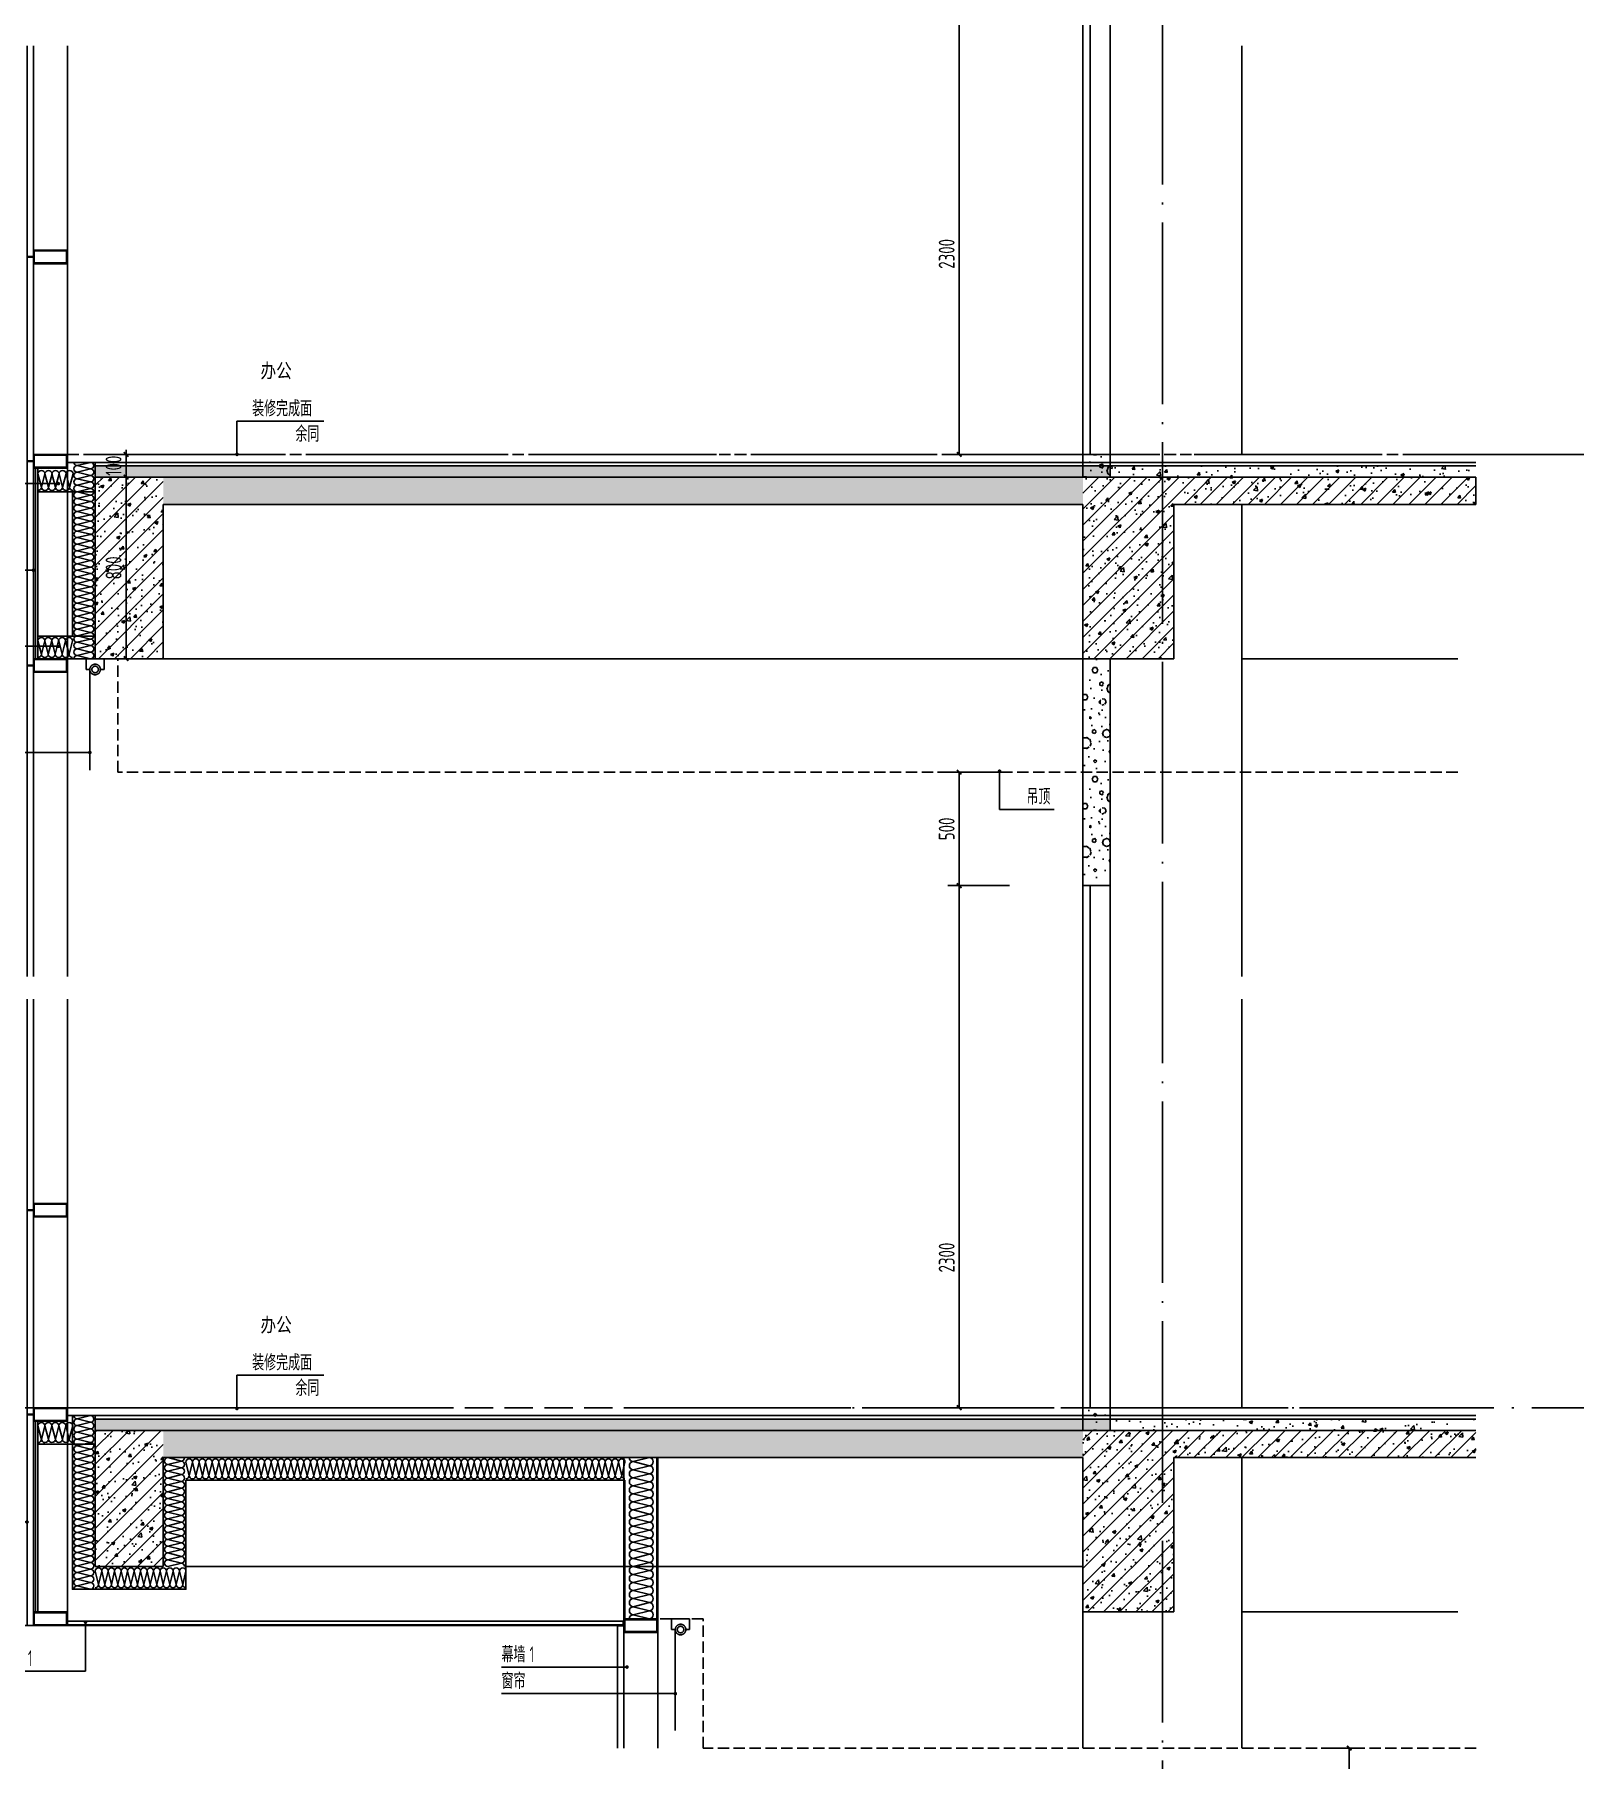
# Model space of a CAD drawing. Extents: x 198753 to 882193, y -399300 to 132460.
# Drawn here: x 407388 to 414169, y 2950 to 10550 of the extents above; entities that cross this region are included whole.
import ezdxf

# ---------------------------------------------------------------- set-up
doc = ezdxf.new("R2010")
doc.units = 0
doc.header["$LTSCALE"] = 1000
doc.header["$MEASUREMENT"] = 0
for name, pattern in [('109-34 轴网$0$L1$0$$AUDIT_BAD_LTYPE1', [0]), ('DASH', [0.35, 0.25, -0.1]), ('DOTE', [2.42, 2, -0.2, 0.02, -0.2]), ('HIDDEN', [9.525, 6.35, -3.175])]:
    doc.linetypes.add(name, pattern=pattern)
for name, color, linetype in [('00-图签', 7, 'Continuous'), ('01-标注_尺寸', 124, 'Continuous'), ('01-标注_符号', 200, 'Continuous'), ('02-TEXT_标注', 130, 'Continuous'), ('05-填充_天正', 26, 'Continuous'), ('A-0-房间名称', 7, 'Continuous'), ('A-D-玻璃剖线', 130, 'Continuous'), ('A-D-金属剖线', 200, 'Continuous'), ('A-STR-面层', 191, 'Continuous'), ('A-SUR_保温', 222, 'Continuous'), ('A-SUR_面层', 191, 'Continuous'), ('A-TECH_结构', 21, 'Continuous'), ('A-金属背板', 30, 'Continuous'), ('A_AXIS-轴线', 36, 'DOTE'), ('A_STR-砌块墙', 121, 'Continuous'), ('A_STR-砼墙', 51, 'Continuous'), ('A_STR-砼柱', 51, 'Continuous'), ('I-E-家具_活动', 201, 'DASH'), ('钢龙骨', 173, 'Continuous')]:
    doc.layers.add(name, color=color, linetype=linetype)
doc.layers.add('04-不打印_辅助线', color=165, linetype='Continuous', plot=False)
doc.styles.add('_TCH_DIM', font='ROS1', dxfattribs={"width": 0.8, "bigfont": 'JD'})
doc.styles.add('_TCH_DIM_T3', font='ROS1', dxfattribs={"width": 0.8, "bigfont": 'JD'})
doc.styles.add('_TCH_SPACE', font='STXIHEI.TTF', dxfattribs={"width": 0.75, "height": 5})
doc.dimstyles.new('_TCH_ARCH&&20', dxfattribs={"dimtxt": 70, "dimasz": 20, "dimexe": 50, "dimexo": 60, "dimgap": 20, "dimtad": 1, "dimdec": 0, "dimzin": 0, "dimdsep": 46, "dimtxsty": '_TCH_DIM_T3', "dimblk": 'ARCHTICK', "dimcen": 0.09, "dimclrt": 4, "dimazin": 2, "dimtfac": 1, "dimtdec": 0, "dimtix": 1, "dimtmove": 2, "dimatfit": 3, "dimfxl": 0, "dimtolj": 1, "dimtzin": 0, "dimarcsym": 0})
pattern_1 = [(45, (0, 0), (-35.355339, 35.355339), []), (50, (0, 0), (143.452037, -12.550427), [15, -165]), (355, (0, 0), (-27.750267, 150.438427), [12, -132]), (100.4514, (11.95, -1.05), (115.701876, 137.88791), [12.74804, -140.22842]), (46.1842, (0, 40), (213.44821, -33.1038), [22.5, -247.5]), (96.6356, (17.79, 37.24), (186.93254, 194.82357), [19.12206, -210.3426]), (351.1842, (0, 40), (186.93239, 194.82372), [18, -198]), (21, (20, 30), (119.38141, -80.523778), [15, -165]), (326, (20, 30), (48.663066, 145.03001), [12, -132]), (71.4514, (29.95, 23.29), (168.044526, 64.5061), [12.74804, -140.22842]), (37.5, (0, 0), (2.431971, 66.578771), [0, -130.4, 0, -134, 0, -132.5]), (7.5, (0, 0), (52.613907, 78.882342), [0, -76.4, 0, -127.4, 0, -50.5]), (327.5, (-44.6, 0), (106.764487, -4.5109743), [0, -50, 0, -156, 0, -207]), (317.5, (-64.6, 0), (116.637234, 20.020996), [0, -65, 0, -103.6, 0, -147])]
pattern_2 = [(50, (0, 0), (143.452037, -12.550427), [15, -165]), (355, (0, 0), (-27.750267, 150.438427), [12, -132]), (100.4514, (11.95, -1.05), (115.701876, 137.88791), [12.74804, -140.22842]), (46.1842, (0, 40), (213.44821, -33.1038), [22.5, -247.5]), (96.6356, (17.79, 37.24), (186.93254, 194.82357), [19.12206, -210.3426]), (351.1842, (0, 40), (186.93239, 194.82372), [18, -198]), (21, (20, 30), (119.38141, -80.523778), [15, -165]), (326, (20, 30), (48.663066, 145.03001), [12, -132]), (71.4514, (29.95, 23.29), (168.044526, 64.5061), [12.74804, -140.22842]), (37.5, (0, 0), (2.431971, 66.578771), [0, -130.4, 0, -134, 0, -132.5]), (7.5, (0, 0), (52.613907, 78.882342), [0, -76.4, 0, -127.4, 0, -50.5]), (327.5, (-44.6, 0), (106.764487, -4.5109743), [0, -50, 0, -156, 0, -207]), (317.5, (-64.6, 0), (116.637234, 20.020996), [0, -65, 0, -103.6, 0, -147])]
pattern_3 = [(0, (70.8, -73.2), (120, 240), [0, -240]), (0, (-69.6, -105.6), (120, 240), [0, -240]), (0, (8.4, -108), (120, 240), [0, -240]), (0, (93.6, -37.2), (120, 240), [0, -240]), (0, (-6, -120), (120, 240), [0, -240]), (0, (117.6, 114), (120, 240), [0, -240]), (0, (44.4, 94.8), (120, 240), [0, -240]), (0, (82.8, 64.8), (120, 240), [0, -240]), (0, (-112.8, 60), (120, 240), [0, -240]), (0, (4.8, 49.2), (120, 240), [0, -240]), (0, (-40.8, -12), (120, 240), [0, -240]), (0, (-38.4, -102), (120, 240), [0, -240]), (0, (51.6, -111.6), (120, 240), [0, -240]), (0, (117.6, -6), (120, 240), [0, -240]), (0, (-106.8, -43.2), (120, 240), [0, -240]), (0, (-86.4, -2.4), (120, 240), [0, -240]), (0, (7.2, -19.2), (120, 240), [0, -240]), (0, (-26.4, -54), (120, 240), [0, -240]), (0, (-45.6, 25.2), (120, 240), [0, -240]), (0, (-15.6, 115.2), (120, 240), [0, -240]), (0, (-97.2, -93.6), (120, 240), [0, -240]), (0, (34.8, 66), (120, 240), [0, -240]), (0, (-76.8, 69.6), (120, 240), [0, -240]), (0, (-96, 100.8), (120, 240), [0, -240]), (130.601294, (102.857, 38.857), (-599.99999337, 720.00000315), [10.53662, -4414.8444]), (18.434949, (85.714, 43.43), (599.9999978, 239.9999982), [10.8421, -1507.05116]), (90, (85.71, 33.14), (120, 240), [10.28571, -469.71426]), (161.565051, (96, 29.714), (-600.000003, 239.999982), [10.8421, -1507.05116]), (53.130102, (96, 29.714), (120, 240), [11.42857, -1188.5714]), (135, (105.14, -92.57), (-120.000015, 239.999984), [9.69746, -669.12504]), (45, (91.43, -92.57), (120, 239.999999), [9.69746, -669.12504]), (135, (98.286, -99.43), (-120.000015, 239.999984), [9.69746, -669.12504]), (45, (98.286, -99.43), (120, 239.999999), [9.69746, -669.12504]), (116.56505, (-10.29, 68.57), (-2e-05, 479.99999), [12.77753, -255.5506]), (180, (-16, 80), (-120, 240), [13.71429, -226.2857]), (63.43495, (-35.43, 68.57), (1e-06, 480), [12.77753, -255.5506]), (116.56505, (-29.71, 57.14), (-2e-05, 479.99999), [12.77753, -255.5506]), (0, (-29.71, 57.14), (120, 240), [13.71429, -226.2857]), (63.43495, (-16, 57.14), (1e-06, 480), [12.77753, -255.5506]), (107.102728, (80, -12.571), (-359.99998624, 1200.00000194), [15.54454, -6513.161]), (143.972626, (75.429, 2.286), (-2279.9999711, 1679.9999981), [15.54454, -3248.808]), (180, (62.86, 11.43), (-120, 240), [14.85714, -225.14284]), (36.0273733, (35.429, 2.286), (2279.99998315, 1679.9999819), [15.54454, -3248.808]), (71.565051, (30.857, -11.43), (360.000002, 1199.999998), [14.45613, -1503.43712]), (107.102728, (35.429, -26.286), (-359.99998624, 1200.00000194), [15.54454, -6513.161]), (143.972626, (48, -35.429), (-2279.9999711, 1679.9999981), [15.54454, -3248.808]), (0, (48, -35.43), (120, 240), [14.85714, -225.14284]), (36.0273733, (62.857, -35.429), (2279.99998315, 1679.9999819), [15.54454, -3248.808]), (71.565051, (75.43, -26.286), (360.000002, 1199.999998), [14.45613, -1503.43712]), (150.255118, (82.286, 99.43), (-360.0000009, 239.999997), [9.21401, -1925.72784]), (90, (74.29, 94.86), (120, 240), [9.14286, -470.8571]), (29.744881, (74.286, 94.857), (360.0000002, 239.9999989), [9.21401, -1925.72784]), (116.56505, (26.29, -70.86), (-2e-05, 479.99999), [12.77753, -255.5506]), (168.690067, (20.571, -59.429), (-1080.0000008, 239.999994), [11.6549, -2435.8742]), (41.185925, (0, -65.143), (2999.99998182, 2639.9999769), [12.14874, -5090.3208]), (90, (0, -76.57), (120, 240), [11.42857, -468.5714]), (138.814074, (9.143, -84.571), (-2999.99994668, 2640.0000168), [12.14874, -5090.3208]), (16.6992442, (9.143, -84.571), (3959.9999702, 1199.99998743), [11.93178, -4999.415]), (60.945396, (20.571, -81.143), (119.99999968, 239.99999788), [11.76643, -4930.1358]), (109.983106, (-74.286, 29.714), (-600.00000226, 1679.99999555), [13.3768, -5604.879]), (155.556045, (-78.857, 42.286), (-1560.00000595, 719.99998504), [13.8092, -5786.0526]), (24.4439547, (-104, 42.286), (1560.00000078, 719.99999654), [13.8092, -5786.0526]), (70.0168934, (-108.571, 29.714), (600.0000018, 1679.99999583), [13.3768, -5604.879]), (109.983106, (-104, 17.143), (-600.00000226, 1679.99999555), [13.3768, -5604.879]), (160.016893, (-91.429, 12.571), (-600.0000004, 239.9999891), [13.3768, -2795.751]), (19.9831065, (-91.429, 12.571), (599.9999967, 239.9999996), [13.3768, -2795.751]), (70.0168934, (-78.857, 17.143), (600.0000018, 1679.99999583), [13.3768, -5604.879]), (122.005383, (14.857, 8), (-120.0000161, 239.9999877), [10.78169, -2253.3736]), (18.434949, (-1.143, 13.714), (599.9999978, 239.9999982), [10.8421, -1507.05116]), (90, (-1.14, 3.43), (120, 240), [10.28571, -469.71426]), (161.565051, (9.143, 0), (-600.000003, 239.999982), [10.8421, -1507.05116]), (54.4623222, (9.143, 0), (839.9999988, 1199.9999982), [9.83123, -4119.2846]), (116.56505, (-54.86, -50.29), (-2e-05, 479.99999), [12.77753, -255.5506]), (180, (-60.57, -38.86), (-120, 240), [12.57143, -227.42856]), (59.0362434, (-80, -50.286), (120.0000004, 239.9999988), [13.32789, -2785.5288]), (120.963756, (-73.143, -61.714), (-120.0000164, 239.999989), [13.32789, -2785.5288]), (0, (-73.14, -61.71), (120, 240), [12.57143, -227.42856]), (63.43495, (-60.57, -61.71), (1e-06, 480), [12.77753, -255.5506])]

# ---------------------------------------------------------------- blocks, each defined once
blk = doc.blocks.new('A$C643B6CAF')
at = {"layer": '钢龙骨', "const_width": 10}
blk.add_lwpolyline([(0, -1.6), (-28, -1.6)], dxfattribs=at)
at = {"layer": '钢龙骨'}
for points in [[(0, 28.4), (0, -31.6), (150, -31.6), (150, 28.4)], [(4, 24.4), (4, -27.6), (146, -27.6), (146, 24.4)]]:
    blk.add_lwpolyline(points, close=True, dxfattribs=at)
blk = doc.blocks.new('*U29')
at = {"layer": '01-标注_符号'}
blk.add_lwpolyline([(-850, -510.3), (28, -510.3)], dxfattribs=at)
at = {"layer": '01-标注_符号', "const_width": 8}
blk.add_lwpolyline([(24, -510.3, 1), (32, -510.3, 1)], format="xyb", close=True, dxfattribs=at)
at = {"layer": 'A-D-玻璃剖线'}
for points in [[(0, 1800), (0, -2300)], [(28, -2300), (28, 1800)]]:
    blk.add_lwpolyline(points, dxfattribs=at)
at = {"layer": 'A-金属背板'}
blk.add_lwpolyline([(38, -60), (48, -60), (48, -900), (38, -900)], close=True, dxfattribs=at)
at = {"layer": '钢龙骨'}
blk.add_lwpolyline([(178, 1800), (178, -2300)], dxfattribs=at)
for p in [(28, 871.8), (28, -28.4)]:
    blk.add_blockref('A$C643B6CAF', p, dxfattribs=at)
at = {"layer": '钢龙骨', "xscale": -1, "rotation": 180}
blk.add_blockref('A$C643B6CAF', (28.1, -931.6), dxfattribs=at)
at = {"layer": '02-TEXT_标注', "style": '_TCH_DIM'}
for s, height, width, p in [('幕墙', 69.46, 0.8, (-850, -489.3)), ('2', 70, 0.64, (-725.8, -489.3))]:
    blk.add_text(s, height=height, dxfattribs=dict(at, width=width)).set_placement(p)
blk = doc.blocks.new('fdsaewqqwe')
at = {"layer": '钢龙骨'}
for points in [[(0, 29.2), (0, -30.8), (150, -30.8), (150, 29.2)], [(4, 25.2), (4, -26.8), (146, -26.8), (146, 25.2)]]:
    blk.add_lwpolyline(points, close=True, dxfattribs=at)
blk = doc.blocks.new('*U55')
at = {"layer": '01-标注_符号'}
for points in [[(-852.7, -503.4), (0, -503.4)], [(-119.7, -1160.3), (257.4, -1160.3), (257.4, -944.3)]]:
    blk.add_lwpolyline(points, dxfattribs=at)
at = {"layer": '01-标注_符号', "const_width": 8}
for points in [[(-4, -503.4, 1), (4, -503.4, 1)], [(257.4, -948.3, 1), (257.4, -940.3, 1)]]:
    blk.add_lwpolyline(points, format="xyb", close=True, dxfattribs=at)
at = {"layer": 'A-D-玻璃剖线'}
blk.add_lwpolyline([(0, 1800), (0, -960), (28, -960), (28, 1800)], dxfattribs=at)
at = {"layer": 'A-D-金属剖线'}
for points in [[(178, -960), (178, -940), (2628.1, -940), (2628.1, -960)], [(178, -957), (178, -940), (2625.1, -940), (2625.1, -957)]]:
    blk.add_lwpolyline(points, close=True, dxfattribs=at)
at = {"layer": 'A-金属背板'}
blk.add_lwpolyline([(38, -60), (48, -60), (48, -900), (38, -900)], close=True, dxfattribs=at)
at = {"layer": '钢龙骨'}
blk.add_lwpolyline([(178, 1800), (178, -960)], dxfattribs=at)
for name, p in [('A$C643B6CAF', (28, 871.8)), ('A$C643B6CAF', (28, -28.4)), ('fdsaewqqwe', (28, -929.2))]:
    blk.add_blockref(name, p, dxfattribs=at)
at = {"layer": '02-TEXT_标注', "style": '_TCH_DIM'}
for s, height, width, p in [('幕墙', 69.46, 0.8, (-852.7, -482.4)), ('2', 70, 0.64, (-728.5, -482.4)), ('外棚', 69.46, 0.8, (-119.7, -1139.3)), ('1', 70, 0.64, (4.4, -1139.3))]:
    blk.add_text(s, height=height, dxfattribs=dict(at, width=width)).set_placement(p)
blk = doc.blocks.new('$LinePat$岩棉板')
at = {"color": 0}
for p, q in [((0, -17), (12, -67)), ((12, -67), (24, -17))]:
    blk.add_line(p, q, dxfattribs=at)
for centre, start, end in [((12, -17), 0, 180), ((0, -67), 270, 0), ((24, -67), 180, 270)]:
    blk.add_arc(centre, 12, start, end, dxfattribs=at)
at = {"layer": 'Defpoints'}
blk.add_point((0, 0.1), dxfattribs=at)
at = {"layer": 'Defpoints', "color": 0}
blk.add_point((24, -84), dxfattribs=at)
blk = doc.blocks.new('_ArchTick')
at = {"color": 0, "linetype": 'ByBlock', "const_width": 0.4}
blk.add_lwpolyline([(-0.5, -0.5), (0.5, 0.5)], dxfattribs=at)
blk = doc.blocks.new('*D2113')
at = {"layer": '01-标注_尺寸', "color": 0, "lineweight": -2, "transparency": 16777216}
for p, q in [((360.1, 0), (486.1, 0)), ((436.1, 0), (436.1, 20)), ((436.1, -100), (436.1, 0)), ((360.1, -100), (486.1, -100)), ((436.1, -100), (436.1, -120))]:
    blk.add_line(p, q, dxfattribs=at)
at = {"layer": 'Defpoints', "color": 0, "transparency": 16777216}
for p in [(300.1, 0), (436.1, 0), (300.1, -100)]:
    blk.add_point(p, dxfattribs=at)
at = {"layer": '01-标注_尺寸', "color": 0, "lineweight": -2, "transparency": 16777216, "xscale": 20, "yscale": 20, "zscale": 20}
for p, rotation in [((436.1, 0), 270), ((436.1, -100), 90)]:
    blk.add_blockref('_ArchTick', p, dxfattribs=dict(at, rotation=rotation))
at = {"layer": '01-标注_尺寸', "color": 4, "transparency": 16777216, "insert": (381.1, -50), "char_height": 70, "attachment_point": 5, "rotation": 90, "style": '_TCH_DIM_T3'}
blk.add_mtext('\\A1;100', dxfattribs=at)
blk = doc.blocks.new('*D2114')
at = {"layer": '01-标注_尺寸', "color": 0, "lineweight": -2, "transparency": 16777216}
for p, q in [((360.1, -100), (486.1, -100)), ((436.1, -900), (436.1, -100)), ((360.1, -900), (486.1, -900))]:
    blk.add_line(p, q, dxfattribs=at)
at = {"layer": 'Defpoints', "color": 0, "transparency": 16777216}
for p in [(300.1, -100), (436.1, -100), (300.1, -900)]:
    blk.add_point(p, dxfattribs=at)
at = {"layer": '01-标注_尺寸', "color": 0, "lineweight": -2, "transparency": 16777216, "xscale": 20, "yscale": 20, "zscale": 20}
for p, rotation in [((436.1, -100), 90), ((436.1, -900), 270)]:
    blk.add_blockref('_ArchTick', p, dxfattribs=dict(at, rotation=rotation))
at = {"layer": '01-标注_尺寸', "color": 4, "transparency": 16777216, "insert": (381.1, -500), "char_height": 70, "attachment_point": 5, "rotation": 90, "style": '_TCH_DIM_T3'}
blk.add_mtext('\\A1;800', dxfattribs=at)
blk = doc.blocks.new('dasgfs')
at = {"layer": '01-标注_符号'}
for p, q in [((0, 0), (0, 146.5)), ((0, 146.5), (382.7, 146.5))]:
    blk.add_line(p, q, dxfattribs=at)
at = {"layer": '01-标注_符号', "const_width": 8}
blk.add_lwpolyline([(0, -4, 1), (0, 4, 1)], format="xyb", close=True, dxfattribs=at)
at = {"layer": '02-TEXT_标注', "style": '_TCH_DIM', "width": 0.8}
for s, p in [('装修完成面', (66.9, 167.5)), ('余同', (257.5, 55.5))]:
    blk.add_text(s, height=69.46, dxfattribs=at).set_placement(p)
blk = doc.blocks.new('sdfd')
at = {"layer": 'A-SUR_保温'}
for points in [[(-5, 0), (-5, 710)], [(-144.9, 0), (-144.9, 610)]]:
    blk.add_lwpolyline(points, dxfattribs=at)
at = {"layer": 'A-SUR_保温', "xscale": 1.479166645610445, "yscale": 1.426054814958172, "zscale": 1.426054814958172, "rotation": 269.9999999999845}
for p in [(-13, 710), (-13, 674.5), (-13, 639), (-13, 603.5), (-13, 568), (-13, 532.5), (-13, 497), (-13, 461.5), (-13, 426), (-13, 390.5), (-13, 355), (-13, 319.5), (-13, 284), (-13, 248.5), (-13, 213), (-13, 177.5), (-13, 142), (-13, 106.5), (-13, 71), (-13, 35.5)]:
    blk.add_blockref('$LinePat$岩棉板', p, dxfattribs=at)
blk = doc.blocks.new('窗帘')
at = {"linetype": 'HIDDEN', "ltscale": 3}
blk.add_line((23.3, -47.5), (23.3, -491.9), dxfattribs=at)
blk.add_lwpolyline([(-23.3, -47.5), (-39.5, -47.5), (-39.5, 0), (39.5, 0), (39.5, -47.5), (23.3, -47.5)])
for radius in [23.3, 14.3]:
    blk.add_circle((0, -47.5), radius)
blk.add_arc((0, -47.5), 23.3, 180, 0)
blk = doc.blocks.new('*D1395')
at = {"layer": '01-标注_尺寸', "color": 0, "lineweight": -2, "transparency": 16777216}
for p, q in [((413053.7, 3000), (413227.5, 3000)), ((413177.5, 0), (413177.5, 3000)), ((413053.7, 0), (413227.5, 0))]:
    blk.add_line(p, q, dxfattribs=at)
at = {"layer": 'Defpoints', "color": 0, "transparency": 16777216}
for p in [(412993.7, 3000), (413177.5, 3000), (412993.7, 0)]:
    blk.add_point(p, dxfattribs=at)
at = {"layer": '01-标注_尺寸', "color": 0, "lineweight": -2, "transparency": 16777216, "xscale": 20, "yscale": 20, "zscale": 20}
for p, rotation in [((413177.5, 3000), 90), ((413177.5, 0), 270)]:
    blk.add_blockref('_ArchTick', p, dxfattribs=dict(at, rotation=rotation))
at = {"layer": '01-标注_尺寸', "color": 4, "transparency": 16777216, "insert": (413122.5, 836.4), "char_height": 70, "attachment_point": 5, "rotation": 90, "style": '_TCH_DIM_T3'}
blk.add_mtext('\\A1;3000', dxfattribs=at)
blk = doc.blocks.new('*D1398')
at = {"layer": '01-标注_尺寸', "color": 0, "lineweight": -2, "transparency": 16777216}
for p, q in [((411581.5, 11000), (411409.6, 11000)), ((411459.6, 8700), (411459.6, 11000)), ((411581.5, 8700), (411409.6, 8700))]:
    blk.add_line(p, q, dxfattribs=at)
at = {"layer": 'Defpoints', "color": 0, "transparency": 16777216}
for p in [(411459.6, 11000), (411641.5, 11000), (411641.5, 8700)]:
    blk.add_point(p, dxfattribs=at)
at = {"layer": '01-标注_尺寸', "color": 0, "lineweight": -2, "transparency": 16777216, "xscale": 20, "yscale": 20, "zscale": 20}
for p, rotation in [((411459.6, 11000), 90), ((411459.6, 8700), 270)]:
    blk.add_blockref('_ArchTick', p, dxfattribs=dict(at, rotation=rotation))
at = {"layer": '01-标注_尺寸', "color": 4, "transparency": 16777216, "insert": (411404.6, 9583.4), "char_height": 70, "attachment_point": 5, "rotation": 90, "style": '_TCH_DIM_T3'}
blk.add_mtext('\\A1;2300', dxfattribs=at)
blk = doc.blocks.new('*D1400')
at = {"layer": '01-标注_尺寸', "color": 0, "lineweight": -2, "transparency": 16777216}
for p, q in [((411680.9, 6800), (411409.6, 6800)), ((411459.6, 4500), (411459.6, 6800)), ((411680.9, 4500), (411409.6, 4500))]:
    blk.add_line(p, q, dxfattribs=at)
at = {"layer": 'Defpoints', "color": 0, "transparency": 16777216}
for p in [(411459.6, 6800), (411740.9, 6800), (411740.9, 4500)]:
    blk.add_point(p, dxfattribs=at)
at = {"layer": '01-标注_尺寸', "color": 0, "lineweight": -2, "transparency": 16777216, "xscale": 20, "yscale": 20, "zscale": 20}
for p, rotation in [((411459.6, 6800), 90), ((411459.6, 4500), 270)]:
    blk.add_blockref('_ArchTick', p, dxfattribs=dict(at, rotation=rotation))
at = {"layer": '01-标注_尺寸', "color": 4, "transparency": 16777216, "insert": (411404.6, 5161.4), "char_height": 70, "attachment_point": 5, "rotation": 90, "style": '_TCH_DIM_T3'}
blk.add_mtext('\\A1;2300', dxfattribs=at)
blk = doc.blocks.new('*D1401')
at = {"layer": '01-标注_尺寸', "color": 0, "lineweight": -2, "transparency": 16777216}
for p, q in [((411680.9, 7300), (411409.6, 7300)), ((411459.6, 6800), (411459.6, 7300)), ((411680.9, 6800), (411409.6, 6800))]:
    blk.add_line(p, q, dxfattribs=at)
at = {"layer": 'Defpoints', "color": 0, "transparency": 16777216}
for p in [(411459.6, 7300), (411740.9, 7300), (411740.9, 6800)]:
    blk.add_point(p, dxfattribs=at)
at = {"layer": '01-标注_尺寸', "color": 0, "lineweight": -2, "transparency": 16777216, "xscale": 20, "yscale": 20, "zscale": 20}
for p, rotation in [((411459.6, 7300), 90), ((411459.6, 6800), 270)]:
    blk.add_blockref('_ArchTick', p, dxfattribs=dict(at, rotation=rotation))
at = {"layer": '01-标注_尺寸', "color": 4, "transparency": 16777216, "insert": (411404.6, 7050), "char_height": 70, "attachment_point": 5, "rotation": 90, "style": '_TCH_DIM_T3'}
blk.add_mtext('\\A1;500', dxfattribs=at)
blk = doc.blocks.new('$WINLIB2D$00000004')
at = {"color": 0}
for points in [[(-0.5, 0.5), (-0.5, -0.5)], [(-0.5, 0.5), (0.5, 0.5)], [(0.5, -0.5), (0.5, 0.5)], [(-0.5, 0.2406), (0.5, 0.2406)], [(-0.5, -0.5), (0.5, -0.5)]]:
    blk.add_lwpolyline(points, dxfattribs=at)
blk = doc.blocks.new('*U65')
at = {"layer": '01-标注_符号'}
for points in [[(-850, -128.6), (138, -128.6)], [(-850, -845.3), (138, -845.3)]]:
    blk.add_lwpolyline(points, dxfattribs=at)
at = {"layer": '01-标注_符号', "const_width": 8}
for points in [[(134, -128.6, 1), (142, -128.6, 1)], [(134, -845.3, 1), (142, -845.3, 1)]]:
    blk.add_lwpolyline(points, format="xyb", close=True, dxfattribs=at)
at = {"layer": 'A-SUR_保温'}
blk.add_line((300, -165), (300.1, -800.5), dxfattribs=at)
for points in [[(300, -35), (178, -35), (178, -60), (48, -60), (48, -165), (300, -165), (300, -35)], [(200.1, -800.5), (200.1, -800.5), (200.1, -165), (48, -165)]]:
    blk.add_lwpolyline(points, dxfattribs=at)
blk.add_lwpolyline([(300.1, -900), (178, -900), (178, -900), (48, -900), (48, -800.5), (300.1, -800.5), (300.1, -900)], close=True, dxfattribs=at)
at = {"layer": 'A-SUR_保温', "xscale": 1.290141874350982, "yscale": 1.188379012465143, "zscale": 1.188379012465143}
for p in [(48, -65), (79, -65), (109.9, -65), (140.9, -65), (171.9, -65)]:
    blk.add_blockref('$LinePat$岩棉板', p, dxfattribs=at)
at = {"layer": 'A-SUR_保温', "yscale": 1.188379012465143, "zscale": 1.188379012465143}
for p, xscale, rotation in [((300.1, -35), 1.201388880921391, 269.9941578905423), ((300.1, -63.8), 1.201388880921391, 269.9941578905423), ((300.1, -150.3), 1.201388880921391, 269.9941578905423), ((300.1, -92.7), 1.201388880921391, 269.9941578905423), ((300.1, -121.5), 1.201388880921391, 269.9941578905423), ((300.1, -179.2), 1.201388880921391, 269.9941578905423), ((300.1, -208), 1.201388880921391, 269.9941578905423), ((300.1, -236.8), 1.201388880921391, 269.9941578905423), ((300.1, -265.7), 1.201388880921391, 269.9941578905423), ((300.1, -294.5), 1.201388880921391, 269.9941578905423), ((300.1, -323.3), 1.201388880921391, 269.9941578905423), ((300.1, -352.2), 1.201388880921391, 269.9941578905423), ((300.1, -381), 1.201388880921391, 269.9941578905423), ((300, -409.8), 1.201388880921391, 269.9941578905423), ((300, -438.7), 1.201388880921391, 269.9941578905423), ((300, -467.5), 1.201388880921391, 269.9941578905423), ((300, -496.3), 1.201388880921391, 269.9941578905423), ((300, -525.2), 1.201388880921391, 269.9941578905423), ((300, -554), 1.201388880921391, 269.9941578905423), ((300, -582.8), 1.201388880921391, 269.9941578905423), ((300, -611.7), 1.201388880921391, 269.9941578905423), ((300, -640.5), 1.201388880921391, 269.9941578905423), ((300, -669.3), 1.201388880921391, 269.9941578905423), ((300, -698.2), 1.201388880921391, 269.9941578905423), ((300, -727), 1.201388880921391, 269.9941578905423), ((300, -755.8), 1.201388880921391, 269.9941578905423), ((48, -800.5), 1.267426941411311, 359.9999999999994), ((78.4, -800.5), 1.267426941411311, 359.9999999999994), ((108.8, -800.5), 1.267426941411311, 359.9999999999994), ((139.3, -800.5), 1.267426941411311, 359.9999999999994), ((169.7, -800.5), 1.267426941411311, 359.9999999999994), ((300, -784.7), 1.201388880921391, 269.9941578905423), ((300, -813.5), 1.201388880921391, 269.9941578905423), ((300, -842.3), 1.201388880921391, 269.9941578905423), ((300, -871.2), 1.201388880921391, 269.9941578905423)]:
    blk.add_blockref('$LinePat$岩棉板', p, dxfattribs=dict(at, xscale=xscale, rotation=rotation))
at = {"layer": '02-TEXT_标注', "style": '_TCH_DIM'}
for s, height, width, p in [('100', 70, 0.64, (-850, -104.7)), ('厚憎水岩棉防火封堵', 69.46, 0.8, (-760.4, -104.7)), ('100', 70, 0.64, (-850, -821.4)), ('厚憎水岩棉防火封堵', 69.46, 0.8, (-760.4, -821.4))]:
    blk.add_text(s, height=height, dxfattribs=dict(at, width=width)).set_placement(p)
at = {"layer": '01-标注_尺寸'}
for p1, p2, picture, middle in [((300.1, -100), (300.1, 0), '*D2113', (381.1, -50)), ((300.1, -900), (300.1, -100), '*D2114', (381.1, -500))]:
    dim = blk.add_aligned_dim(p1=p1, p2=p2, distance=-136, dimstyle='_TCH_ARCH&&20', dxfattribs=at)
    dim.commit()
    dim.dimension.update_dxf_attribs({"geometry": picture, "text_midpoint": middle})

msp = doc.modelspace()

# ---------------------------------------------------------------- hatches: boundary and pattern name
at = {"layer": '05-填充_天正', "linetype": '109-34 轴网$0$L1$0$$AUDIT_BAD_LTYPE1'}
h = msp.add_hatch(dxfattribs=at)
h.set_pattern_fill('加气混凝土', color=256, scale=20, style=0)
h.set_pattern_definition(pattern_3)
h.paths.add_polyline_path([(412004.9, 8600), (412124.9, 8600), (412124.9, 8700), (412004.9, 8700)])
at = {"layer": '05-填充_天正'}
h = msp.add_hatch(dxfattribs=at)
h.set_pattern_fill('混凝土', color=256, scale=20, style=0)
h.set_pattern_definition(pattern_2)
h.paths.add_polyline_path([(407654.9, 8600), (412124.9, 8600), (412124.9, 8650), (407654.9, 8650)])
h = msp.add_hatch(dxfattribs=at)
h.set_pattern_fill('钢筋混凝土', color=256, scale=20, style=0)
h.set_pattern_definition(pattern_1)
h.paths.add_polyline_path([(407654.9, 7800), (407954.9, 7800), (407954.9, 8600), (407654.9, 8600)])
h = msp.add_hatch(dxfattribs=at)
h.set_pattern_fill('钢筋混凝土', color=256, scale=20, style=0)
h.set_pattern_definition(pattern_1)
h.paths.add_polyline_path([(412004.9, 8480), (412004.9, 8600), (407954.9, 8600), (407954.9, 8480)])
h = msp.add_hatch(dxfattribs=at)
h.set_pattern_fill('钢筋混凝土', color=256, scale=20, style=0)
h.set_pattern_definition(pattern_1)
h.paths.add_polyline_path([(412004.9, 7800), (412404.9, 7800), (412404.9, 8600), (412004.9, 8600)])
h = msp.add_hatch(dxfattribs=at)
h.set_pattern_fill('混凝土', color=256, scale=20, style=0)
h.set_pattern_definition(pattern_2)
h.paths.add_polyline_path([(412124.9, 8650), (412124.9, 8600), (412354.9, 8600), (412354.9, 8650)])
h = msp.add_hatch(dxfattribs=at)
h.set_pattern_fill('混凝土', color=256, scale=20, style=0)
h.set_pattern_definition(pattern_2)
h.paths.add_polyline_path([(412354.9, 8650), (412354.9, 8600), (413734.9, 8600), (413734.9, 8650)])
h = msp.add_hatch(dxfattribs=at)
h.set_pattern_fill('钢筋混凝土', color=256, scale=20, style=0)
h.set_pattern_definition(pattern_1)
h.paths.add_polyline_path([(412404.9, 8600), (412404.9, 8480), (413734.9, 8480), (413734.9, 8600)])
at = {"layer": '05-填充_天正', "linetype": '109-34 轴网$0$L1$0$$AUDIT_BAD_LTYPE1'}
h = msp.add_hatch(dxfattribs=at)
h.set_pattern_fill('加气混凝土', color=256, scale=20, style=0)
h.set_pattern_definition(pattern_3)
h.paths.add_polyline_path([(412124.9, 7800), (412004.9, 7800), (412004.9, 6800), (412124.9, 6800)])
h = msp.add_hatch(dxfattribs=at)
h.set_pattern_fill('加气混凝土', color=256, scale=20, style=0)
h.set_pattern_definition(pattern_3)
h.paths.add_polyline_path([(412004.9, 4400), (412124.9, 4400), (412124.9, 4500), (412004.9, 4500)])
at = {"layer": '05-填充_天正'}
h = msp.add_hatch(dxfattribs=at)
h.set_pattern_fill('混凝土', color=256, scale=20, style=0)
h.set_pattern_definition(pattern_2)
h.paths.add_polyline_path([(407654.9, 4400), (412124.9, 4400), (412124.9, 4450), (407654.9, 4450)])
h = msp.add_hatch(dxfattribs=at)
h.set_pattern_fill('混凝土', color=256, scale=20, style=0)
h.set_pattern_definition(pattern_2)
h.paths.add_polyline_path([(412124.9, 4450), (412124.9, 4400), (412204.9, 4400), (412204.9, 4450)])
h = msp.add_hatch(dxfattribs=at)
h.set_pattern_fill('混凝土', color=256, scale=20, style=0)
h.set_pattern_definition(pattern_2)
h.paths.add_polyline_path([(412204.9, 4450), (412204.9, 4400), (413734.9, 4400), (413734.9, 4450)])
h = msp.add_hatch(dxfattribs=at)
h.set_pattern_fill('钢筋混凝土', color=256, scale=20, style=0)
h.set_pattern_definition(pattern_1)
h.paths.add_polyline_path([(407654.9, 3800), (407954.9, 3800), (407954.9, 4400), (407654.9, 4400)])
h = msp.add_hatch(dxfattribs=at)
h.set_pattern_fill('钢筋混凝土', color=256, scale=20, style=0)
h.set_pattern_definition(pattern_1)
h.paths.add_polyline_path([(412004.9, 4280), (412004.9, 4400), (407954.9, 4400), (407954.9, 4280)])
h = msp.add_hatch(dxfattribs=at)
h.set_pattern_fill('钢筋混凝土', color=256, scale=20, style=0)
h.set_pattern_definition(pattern_1)
h.paths.add_polyline_path([(412004.9, 3600), (412404.9, 3600), (412404.9, 4400), (412004.9, 4400)])
h = msp.add_hatch(dxfattribs=at)
h.set_pattern_fill('钢筋混凝土', color=256, scale=20, style=0)
h.set_pattern_definition(pattern_1)
h.paths.add_polyline_path([(412404.9, 4400), (412404.9, 4280), (413734.9, 4280), (413734.9, 4400)])

# ---------------------------------------------------------------- linework, layer by layer
msp.add_line((407655, 3700), (407555, 3700))
at = {"layer": '01-标注_符号'}
for p, q in [((411637.5, 7304), (411637.5, 7136.2)), ((411637.5, 7136.2), (411877.9, 7136.2))]:
    msp.add_line(p, q, dxfattribs=at)
for points in [[(406502, 7386.4), (407631.5, 7386.4)], [(409444.3, 3357.2), (409996.9, 3357.2)], [(409444.3, 3240.2), (410209.5, 3240.2)]]:
    msp.add_lwpolyline(points, dxfattribs=at)
at = {"layer": '01-标注_符号', "const_width": 8}
for points in [[(407627.5, 7386.4, 1), (407635.5, 7386.4, 1)], [(411637.5, 7308, 1), (411637.5, 7300, 1)], [(409992.9, 3357.2, 1), (410000.9, 3357.2, 1)], [(410205.5, 3240.2, 1), (410213.5, 3240.2, 1)]]:
    msp.add_lwpolyline(points, format="xyb", close=True, dxfattribs=at)
at = {"layer": '04-不打印_辅助线', "color": 251}
for p, q in [((409164, 4500), (376147.8, 4500)), ((408384.2, 3540), (338573.5, 3540))]:
    msp.add_line(p, q, dxfattribs=at)
at = {"layer": 'A-D-玻璃剖线'}
msp.add_lwpolyline([(409982.9, 3000), (409982.9, 3540), (409954.9, 3540), (409954.9, 3000)], dxfattribs=at)
at = {"layer": 'A-STR-面层', "linetype": 'DASH', "ltscale": 0.2}
for points in [[(407532.9, 8700), (413734.9, 8700)], [(412910.1, 8700), (413059.9, 8700)], [(413654.9, 7300), (407754.9, 7300), (407754.9, 7800)], [(413736.2, 3000), (410333, 3000), (410333, 3570), (410133, 3570)]]:
    msp.add_lwpolyline(points, dxfattribs=at)
at = {"layer": 'A-STR-面层'}
for points in [[(407654.9, 8665), (413734.9, 8665)], [(407654.9, 4465), (413734.9, 4465)]]:
    msp.add_lwpolyline(points, dxfattribs=at)
at = {"layer": 'A-STR-面层', "linetype": 'DASH', "ltscale": 0.5}
msp.add_lwpolyline([(407532.9, 4500), (413734.9, 4500)], dxfattribs=at)
at = {"layer": 'A-SUR_保温'}
for points in [[(407654.9, 4465), (407655, 4339.5), (407402.9, 4339.5), (407402.9, 4440), (407532.9, 4440), (407532.8, 4465), (407654.9, 4465)], [(407654.8, 4465), (407554.9, 4465), (407555, 3700), (408054.8, 3700), (408054.8, 4180), (409988, 4180)]]:
    msp.add_lwpolyline(points, dxfattribs=at)
at = {"layer": 'A-SUR_面层'}
for p, q in [((407654.9, 8650), (412124.9, 8650)), ((407654.9, 8650), (407654.9, 8600)), ((407954.9, 8600), (412004.9, 8600)), ((412124.9, 8650), (412354.9, 8650)), ((412124.9, 8600), (412124.9, 8600)), ((412239.9, 8600), (412239.9, 8600)), ((412354.9, 8650), (413734.9, 8650)), ((412354.9, 8600), (412354.9, 8600)), ((412404.9, 8600), (413734.9, 8600)), ((407654.9, 4450), (412124.9, 4450)), ((407654.9, 4450), (407654.9, 4400)), ((412124.9, 4450), (412204.9, 4450)), ((412204.9, 4450), (413734.9, 4450)), ((407954.9, 4400), (412004.9, 4400)), ((412124.9, 4400), (412124.9, 4400)), ((412164.9, 4400), (412164.9, 4400)), ((412204.9, 4400), (412204.9, 4400)), ((412404.9, 4400), (413734.9, 4400))]:
    msp.add_line(p, q, dxfattribs=at)
at = {"layer": 'A-TECH_结构'}
msp.add_line((412004.9, 3800), (408054.8, 3800), dxfattribs=at)
for points in [[(412704.9, 10500), (412704.9, 8700)], [(412704.9, 8480), (412704.9, 6400)], [(412004.9, 7800), (407954.9, 7800)], [(412704.9, 7800), (413654.9, 7800)], [(412704.9, 6300), (412704.9, 4500)], [(412004.9, 4280), (412004.9, 3000)], [(412704.9, 4280), (412704.9, 3000)], [(412704.9, 3600), (413654.9, 3600)]]:
    msp.add_lwpolyline(points, dxfattribs=at)
at = {"layer": 'A_AXIS-轴线', "ltscale": 0.4}
for p, q in [((412354.9, 17465.5), (412354.9, -1074.6)), ((407654.9, 8700), (414462.8, 8700)), ((410109.6, 4500), (414462.8, 4500))]:
    msp.add_line(p, q, dxfattribs=at)
at = {"layer": 'A_STR-砌块墙', "linetype": '109-34 轴网$0$L1$0$$AUDIT_BAD_LTYPE1'}
for p, q in [((412124.9, 8700), (412004.9, 8700)), ((412004.9, 8700), (412004.9, 8600)), ((412124.9, 8600), (412124.9, 8700)), ((412004.9, 7800), (412004.9, 6800)), ((412124.9, 6800), (412124.9, 7800)), ((412004.9, 6800), (412124.9, 6800)), ((412124.9, 4500), (412004.9, 4500)), ((412004.9, 4500), (412004.9, 4400)), ((412124.9, 4400), (412124.9, 4500))]:
    msp.add_line(p, q, dxfattribs=at)
at = {"layer": 'A_STR-砼墙'}
for p, q in [((407954.9, 8600), (412004.9, 8600)), ((412404.9, 8600), (413734.9, 8600)), ((413734.9, 8600), (413734.9, 8480)), ((407954.9, 8480), (412004.9, 8480)), ((412124.9, 8480), (412124.9, 8480)), ((412239.9, 8480), (412239.9, 8480)), ((412354.9, 8480), (412354.9, 8480)), ((412404.9, 8480), (413734.9, 8480)), ((407954.9, 4400), (412004.9, 4400)), ((412404.9, 4400), (413734.9, 4400)), ((407954.9, 4280), (412004.9, 4280)), ((412404.9, 4280), (413734.9, 4280))]:
    msp.add_line(p, q, dxfattribs=at)
at = {"layer": 'A_STR-砼柱'}
for p, q in [((407954.9, 8600), (407654.9, 8600)), ((407654.9, 8600), (407654.9, 7800)), ((412404.9, 8600), (412004.9, 8600)), ((407954.9, 7800), (407954.9, 8480)), ((412004.9, 8480), (412004.9, 7800)), ((412404.9, 7800), (412404.9, 8480)), ((407654.9, 7800), (407954.9, 7800)), ((412004.9, 7800), (412404.9, 7800)), ((407954.9, 4400), (407654.9, 4400)), ((407654.9, 4400), (407654.9, 3800)), ((412404.9, 4400), (412004.9, 4400)), ((407954.9, 3800), (407954.9, 4280)), ((412004.9, 4280), (412004.9, 3600)), ((412404.9, 3600), (412404.9, 4280)), ((407654.9, 3800), (407954.9, 3800)), ((412004.9, 3600), (412404.9, 3600))]:
    msp.add_line(p, q, dxfattribs=at)
at = {"layer": '钢龙骨'}
msp.add_line((409983, 3570), (409983, 4280), dxfattribs=at)
msp.add_lwpolyline([(410132.9, 4280), (410132.9, 3000)], dxfattribs=at)

# ---------------------------------------------------------------- block references
for name, p in [('dasgfs', (408279.3, 8700)), ('*U65', (407354.9, 8700)), ('dasgfs', (408279.3, 4496.6)), ('sdfd', (410132.9, 3570))]:
    msp.add_blockref(name, p)
at = {"layer": '00-图签'}
for name, p in [('*U29', (407354.9, 8700)), ('*U55', (407354.9, 4500))]:
    msp.add_blockref(name, p, dxfattribs=at)
at = {"layer": 'A-D-玻璃剖线', "xscale": 2300, "yscale": -120, "zscale": 120, "rotation": 269.9999999999992}
for p in [(412064.9, 9850), (412064.9, 5650)]:
    msp.add_blockref('$WINLIB2D$00000004', p, dxfattribs=at)
at = {"layer": 'A-SUR_保温', "yscale": 1.188379012465143, "zscale": 1.188379012465143}
for p, xscale, rotation in [((407402.9, 4440), 1.275777777325793, 0.3001249515486958), ((407433.5, 4440.2), 1.275777777325793, 0.3001249515486958), ((407464.2, 4440.3), 1.275777777325793, 0.3001249515486958), ((407494.8, 4440.5), 1.275777777325793, 0.3001249515486958), ((407525.4, 4440.6), 1.275777777325793, 0.3001249515486958), ((407654.9, 4465), 1.225961546155028, 270.0068330344351), ((407654.9, 4435.6), 1.225961546155028, 270.0068330344351), ((407654.9, 4406.2), 1.225961546155028, 270.0068330344351), ((407654.9, 4376.7), 1.225961546155028, 270.0068330344351), ((407654.9, 4347.3), 1.225961546155028, 270.0068330344351), ((407654.9, 4317.9), 1.225961546155028, 270.0068330344351), ((407654.9, 4288.5), 1.225961546155028, 270.0068330344351), ((407654.9, 4259), 1.225961546155028, 270.0068330344351), ((407954.8, 4250), 1.249999998958593, 89.99999999990968), ((408054.8, 4280), 1.20222776920795, 1.407085568941648e-11), ((408083.7, 4280), 1.20222776920795, 1.407085568941648e-11), ((408112.5, 4280), 1.20222776920795, 1.407085568941648e-11), ((408141.4, 4280), 1.20222776920795, 1.407085568941648e-11), ((408170.2, 4280), 1.20222776920795, 1.407085568941648e-11), ((408199.1, 4280), 1.20222776920795, 1.407085568941648e-11), ((408228, 4280), 1.20222776920795, 1.407085568941648e-11), ((408256.8, 4280), 1.20222776920795, 1.407085568941648e-11), ((408285.7, 4280), 1.20222776920795, 1.407085568941648e-11), ((408314.5, 4280), 1.20222776920795, 1.407085568941648e-11), ((408343.4, 4280), 1.20222776920795, 1.407085568941648e-11), ((408372.2, 4280), 1.20222776920795, 1.407085568941648e-11), ((408401.1, 4280), 1.20222776920795, 1.407085568941648e-11), ((408429.9, 4280), 1.20222776920795, 1.407085568941648e-11), ((408458.8, 4280), 1.20222776920795, 1.407085568941648e-11), ((408487.6, 4280), 1.20222776920795, 1.407085568941648e-11), ((408516.5, 4280), 1.20222776920795, 1.407085568941648e-11), ((408545.3, 4280), 1.20222776920795, 1.407085568941648e-11), ((408574.2, 4280), 1.20222776920795, 1.407085568941648e-11), ((408603, 4280), 1.20222776920795, 1.407085568941648e-11), ((408631.9, 4280), 1.20222776920795, 1.407085568941648e-11), ((408660.8, 4280), 1.20222776920795, 1.407085568941648e-11), ((408689.6, 4280), 1.20222776920795, 1.407085568941648e-11), ((408718.5, 4280), 1.20222776920795, 1.407085568941648e-11), ((408747.3, 4280), 1.20222776920795, 1.407085568941648e-11), ((408776.2, 4280), 1.20222776920795, 1.407085568941648e-11), ((408805, 4280), 1.20222776920795, 1.407085568941648e-11), ((408833.9, 4280), 1.20222776920795, 1.407085568941648e-11), ((408862.7, 4280), 1.20222776920795, 1.407085568941648e-11), ((408891.6, 4280), 1.20222776920795, 1.407085568941648e-11), ((408920.4, 4280), 1.20222776920795, 1.407085568941648e-11), ((408949.3, 4280), 1.20222776920795, 1.407085568941648e-11), ((408978.1, 4280), 1.20222776920795, 1.407085568941648e-11), ((409007, 4280), 1.20222776920795, 1.407085568941648e-11), ((409035.9, 4280), 1.20222776920795, 1.407085568941648e-11), ((409064.7, 4280), 1.20222776920795, 1.407085568941648e-11), ((409093.6, 4280), 1.20222776920795, 1.407085568941648e-11), ((409122.4, 4280), 1.20222776920795, 1.407085568941648e-11), ((409151.3, 4280), 1.20222776920795, 1.407085568941648e-11), ((409180.1, 4280), 1.20222776920795, 1.407085568941648e-11), ((409209, 4280), 1.20222776920795, 1.407085568941648e-11), ((409237.8, 4280), 1.20222776920795, 1.407085568941648e-11), ((409266.7, 4280), 1.20222776920795, 1.407085568941648e-11), ((409295.5, 4280), 1.20222776920795, 1.407085568941648e-11), ((409324.4, 4280), 1.20222776920795, 1.407085568941648e-11), ((409353.2, 4280), 1.20222776920795, 1.407085568941648e-11), ((409382.1, 4280), 1.20222776920795, 1.407085568941648e-11), ((409410.9, 4280), 1.20222776920795, 1.407085568941648e-11), ((409439.8, 4280), 1.20222776920795, 1.407085568941648e-11), ((409468.7, 4280), 1.20222776920795, 1.407085568941648e-11), ((409497.5, 4280), 1.20222776920795, 1.407085568941648e-11), ((409526.4, 4280), 1.20222776920795, 1.407085568941648e-11), ((409555.2, 4280), 1.20222776920795, 1.407085568941648e-11), ((409584.1, 4280), 1.20222776920795, 1.407085568941648e-11), ((409612.9, 4280), 1.20222776920795, 1.407085568941648e-11), ((409641.8, 4280), 1.20222776920795, 1.407085568941648e-11), ((409670.6, 4280), 1.20222776920795, 1.407085568941648e-11), ((409699.5, 4280), 1.20222776920795, 1.407085568941648e-11), ((409728.3, 4280), 1.20222776920795, 1.407085568941648e-11), ((409757.2, 4280), 1.20222776920795, 1.407085568941648e-11), ((409786, 4280), 1.20222776920795, 1.407085568941648e-11), ((409814.9, 4280), 1.20222776920795, 1.407085568941648e-11), ((409843.7, 4280), 1.20222776920795, 1.407085568941648e-11), ((409872.6, 4280), 1.20222776920795, 1.407085568941648e-11), ((409901.5, 4280), 1.20222776920795, 1.407085568941648e-11), ((409930.3, 4280), 1.20222776920795, 1.407085568941648e-11), ((409959.2, 4280), 1.20222776920795, 1.407085568941648e-11), ((407655, 4229.6), 1.225961546155028, 270.0068330344351), ((407655, 4200.2), 1.225961546155028, 270.0068330344351), ((407954.8, 4220), 1.249999998958593, 89.99999999990968), ((407954.8, 4190), 1.249999998958593, 89.99999999990968), ((407954.8, 4160), 1.249999998958593, 89.99999999990968), ((407655, 4170.8), 1.225961546155028, 270.0068330344351), ((407655, 4141.3), 1.225961546155028, 270.0068330344351), ((407655, 4111.9), 1.225961546155028, 270.0068330344351), ((407954.8, 4130), 1.249999998958593, 89.99999999990968), ((407954.8, 4100), 1.249999998958593, 89.99999999990968), ((407655, 4082.5), 1.225961546155028, 270.0068330344351), ((407655, 4053.1), 1.225961546155028, 270.0068330344351), ((407954.8, 4070), 1.249999998958593, 89.99999999990968), ((407954.8, 4040), 1.249999998958593, 89.99999999990968), ((407954.8, 4010), 1.249999998958593, 89.99999999990968), ((407655, 4023.7), 1.225961546155028, 270.0068330344351), ((407655, 3994.2), 1.225961546155028, 270.0068330344351), ((407655, 3964.8), 1.225961546155028, 270.0068330344351), ((407954.8, 3980), 1.249999998958593, 89.99999999990968), ((407954.8, 3950), 1.249999998958593, 89.99999999990968), ((407655, 3935.4), 1.225961546155028, 270.0068330344351), ((407655, 3906), 1.225961546155028, 270.0068330344351), ((407655, 3876.5), 1.225961546155028, 270.0068330344351), ((407954.8, 3920), 1.249999998958593, 89.99999999990968), ((407954.8, 3890), 1.249999998958593, 89.99999999990968), ((407954.8, 3860), 1.249999998958593, 89.99999999990968), ((407655, 3847.1), 1.225961546155028, 270.0068330344351), ((407655, 3817.7), 1.225961546155028, 270.0068330344351), ((407655, 3800), 1.189933144805155, 7.513811195306906e-11), ((407683.6, 3800), 1.189933144805155, 7.513811195306906e-11), ((407712.1, 3800), 1.189933144805155, 7.513811195306906e-11), ((407740.7, 3800), 1.189933144805155, 7.513811195306906e-11), ((407769.2, 3800), 1.189933144805155, 7.513811195306906e-11), ((407797.8, 3800), 1.189933144805155, 7.513811195306906e-11), ((407826.4, 3800), 1.189933144805155, 7.513811195306906e-11), ((407854.9, 3800), 1.189933144805155, 7.513811195306906e-11), ((407883.5, 3800), 1.189933144805155, 7.513811195306906e-11), ((407912, 3800), 1.189933144805155, 7.513811195306906e-11), ((407940.6, 3800), 1.189933144805155, 7.513811195306906e-11), ((407954.8, 3830), 1.249999998958593, 89.99999999990968), ((407954.8, 3800), 1.249999998958593, 89.99999999990968), ((407969.2, 3800), 1.189933144805155, 7.513811195306906e-11), ((407997.7, 3800), 1.189933144805155, 7.513811195306906e-11), ((408026.3, 3800), 1.189933144805155, 7.513811195306906e-11), ((407655, 3788.3), 1.225961546155028, 270.0068330344351), ((407655, 3758.8), 1.225961546155028, 270.0068330344351), ((407655, 3729.4), 1.225961546155028, 270.0068330344351)]:
    msp.add_blockref('$LinePat$岩棉板', p, dxfattribs=dict(at, xscale=xscale, rotation=rotation))
at = {"layer": 'I-E-家具_活动', "xscale": -1}
for p in [(407654.7, 7800), (410232.8, 3570)]:
    msp.add_blockref('窗帘', p, dxfattribs=at)
at = {"layer": '钢龙骨', "xscale": -1, "rotation": 180}
msp.add_blockref('A$C643B6CAF', (409983, 3538.4), dxfattribs=at)

# ---------------------------------------------------------------- texts
at = {"layer": '02-TEXT_标注', "style": '_TCH_DIM'}
for s, height, width, p in [('吊顶', 69.46, 0.8, (411755.8, 7157.2)), ('幕墙', 69.46, 0.8, (409444.3, 3378.2)), ('1', 70, 0.64, (409568.4, 3378.2)), ('窗帘', 69.46, 0.8, (409444.3, 3261.2))]:
    msp.add_text(s, height=height, dxfattribs=dict(at, width=width)).set_placement(p)
at = {"layer": 'A-0-房间名称', "style": '_TCH_SPACE', "width": 0.8}
for p in [(408382.9, 9037.1), (408382.9, 4833.7)]:
    msp.add_text('办公', height=63.25, dxfattribs=at).set_placement(p)

# ---------------------------------------------------------------- dimensions: what is measured, and where the dimension line sits
at = {"layer": '01-标注_尺寸'}
for base, p1, p2, picture, middle in [((411459.6, 11000), (411641.5, 8700), (411641.5, 11000), '*D1398', (411404.6, 9583.4)), ((411459.6, 6800), (411740.9, 4500), (411740.9, 6800), '*D1400', (411404.6, 5161.4)), ((413177.5, 3000), (412993.7, 0), (412993.7, 3000), '*D1395', (413122.5, 836.4))]:
    dim = msp.add_linear_dim(base=base, p1=p1, p2=p2, angle=90, dimstyle='_TCH_ARCH&&20', dxfattribs=at)
    dim.commit()
    dim.dimension.update_dxf_attribs({"geometry": picture, "text_midpoint": middle, "dimtype": 161})
dim = msp.add_aligned_dim(p1=(411740.9, 6800), p2=(411740.9, 7300), distance=281.3, dimstyle='_TCH_ARCH&&20', dxfattribs=at)
dim.commit()
dim.dimension.update_dxf_attribs({"geometry": '*D1401', "text_midpoint": (411404.6, 7050)})

doc.saveas('drawing.dxf')
